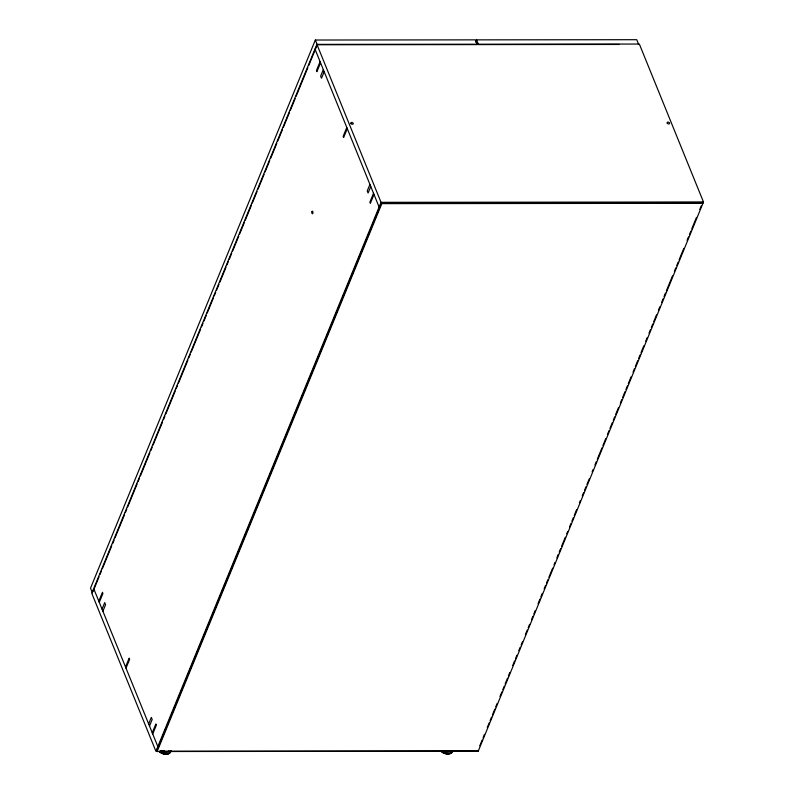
<?xml version="1.0" encoding="UTF-8"?>
<svg xmlns="http://www.w3.org/2000/svg" width="794" height="794" viewBox="0 0 794 794"><rect width="100%" height="100%" fill="white"/><g stroke="black" fill="none" stroke-linecap="round" stroke-linejoin="round"><path stroke-width="1.19" d="M308.787 65.406L317.253 44.762L477.462 44.603L475.537 39.859L315.327 40.028L90.516 588.165L92.441 592.91M316.905 44.375L91.776 593.297L155.902 751.263L381.041 202.331L316.905 44.375L639.349 44.047L703.484 202.004L478.206 751.203L157.123 751.521L156.795 750.737L381.497 202.847L702.591 202.53L702.908 203.314L381.825 203.641L157.123 751.521M92.918 591.758L99.032 576.851M99.965 574.558L101.384 571.124M102.317 568.822L111.726 545.895M112.669 543.602L114.078 540.158M115.021 537.866L124.43 514.929M125.363 512.636L126.772 509.192M127.715 506.9L137.124 483.963M138.067 481.67L139.476 478.236M140.419 475.943L149.818 453.007M150.761 450.714L152.17 447.27M153.113 444.977L162.522 422.041M163.465 419.748L164.874 416.304M165.817 414.011L175.216 391.085M176.159 388.782L177.568 385.348M178.511 383.055L187.92 360.119M188.863 357.826L190.272 354.382M191.205 352.089L200.614 329.153M201.557 326.86L202.966 323.426M203.909 321.133L206.261 315.397M207.204 313.104L213.318 298.197M214.251 295.904L215.67 292.46M216.603 290.167L218.955 284.431M219.898 282.138L226.012 267.231M226.955 264.938L228.364 261.494M229.307 259.201L231.659 253.475M232.602 251.182L238.716 236.275M239.649 233.972L244.353 222.509M245.296 220.216L251.41 205.309M252.353 203.016L257.058 191.543M257.99 189.25L264.104 174.343M265.047 172.05L269.752 160.587M270.694 158.294L276.808 143.386M277.751 141.094L282.456 129.62M283.389 127.328L289.502 112.42M290.445 110.128L295.15 98.664M296.093 96.362L307.844 67.698M98.813 601.167L102.456 592.274L102.932 593.465L99.29 602.348M320.081 61.644L316.439 70.537L316.915 71.718L320.558 62.835M102.039 609.127L104.719 602.596L105.572 604.7L102.892 611.231M323.317 69.614L320.637 76.145L321.491 78.249L324.17 71.718M125.531 666.98L129.174 658.097L129.66 659.278L126.008 668.171M346.799 127.467L343.157 136.35L343.633 137.531L347.286 128.648M148.647 723.91L151.326 717.379L152.18 719.483L149.5 726.014M369.915 184.397L367.235 190.927L368.088 193.031L370.768 186.501M152.25 732.802L155.892 723.91L156.378 725.091L152.736 733.984M373.527 193.279L369.875 202.162L370.361 203.353L374.004 194.461M475.606 42.151L476.549 39.859L636.758 39.7L638.684 44.434M479.765 745.824L482.117 740.097M483.06 737.805L484.469 734.361M487.288 727.483L489.164 722.897M490.106 720.615L491.516 717.171M492.459 714.878L494.811 709.151M495.744 706.859L497.163 703.415M499.982 696.536L501.858 691.951M502.801 689.658L504.21 686.224M505.153 683.932L507.505 678.205M508.438 675.912L509.847 672.468M512.676 665.59L514.552 661.005M515.495 658.712L516.904 655.278M518.78 650.693L520.189 647.249M521.132 644.956L522.541 641.522M525.36 634.644L527.246 630.059M528.189 627.766L529.598 624.332M531.474 619.747L532.883 616.303M533.826 614.01L535.235 610.576M538.054 603.698L539.94 599.113M540.873 596.82L542.292 593.386M544.168 588.801L545.577 585.357M546.52 583.064L547.929 579.63M548.872 577.337L552.634 568.167M554.043 564.723L554.976 562.43M556.862 557.845L558.271 554.411M559.214 552.118L560.624 548.684M561.557 546.391L565.318 537.22M566.727 533.776L567.67 531.484M569.556 526.898L570.965 523.464M571.898 521.172L573.318 517.728M574.251 515.445L576.603 509.708M579.422 502.83L580.364 500.538M582.24 495.952L583.659 492.518M584.592 490.226L586.002 486.782M586.945 484.489L589.297 478.762M592.116 471.884L593.058 469.591M594.934 465.006L596.344 461.572M597.286 459.279L601.991 447.816M602.934 445.523L605.753 438.645M607.628 434.06L609.038 430.626M609.981 428.333L612.333 422.597M613.276 420.304L614.685 416.87M615.618 414.577L618.447 407.699M620.322 403.114L621.732 399.67M622.675 397.377L625.027 391.65M625.96 389.358L627.369 385.924M628.312 383.631L631.131 376.753M633.016 372.168L634.426 368.724M635.369 366.431L637.711 360.704M638.654 358.412L640.063 354.968M641.006 352.685L643.825 345.807M645.711 341.222L647.12 337.778M648.996 333.192L650.405 329.758M651.348 327.465L652.757 324.021M653.7 321.729L656.519 314.851M658.405 310.275L659.814 306.831M661.69 302.246L663.099 298.812M664.042 296.519L665.451 293.075M666.394 290.783L672.498 275.885M674.384 271.3L675.793 267.866M676.736 265.573L678.145 262.129M679.088 259.837L683.783 248.373M687.078 240.354L688.487 236.91M689.43 234.617L690.84 231.183M691.773 228.89L696.477 217.427M699.772 209.408L701.181 205.964M618.963 44.454L478.474 44.603L476.549 39.859M381.041 202.331L703.484 202.004M160.517 750.727L164.239 750.727M159.624 751.253L478.345 750.935M381.497 202.847L381.825 203.641M315.327 40.028L317.253 44.762M314.98 49.079L379.105 207.036M477.889 750.409L478.206 751.203M93.702 588.592L157.837 746.549M171.097 750.906A7.057 4.566 22.3 0 1 160.19 750.916M170.879 750.945A7.057 4.566 22.3 0 1 166.522 754.29A7.057 4.566 22.3 0 1 159.217 751.471M169.995 752.504A6.68 4.327 22.3 0 1 169.698 752.901M169.33 753.258A6.68 4.327 22.3 0 1 159.366 751.62M170.402 750.608A6.68 4.327 22.3 0 1 170.353 751.61M168.973 750.856A5.191 3.365 22.3 0 1 162.264 750.856M452.888 750.618A7.057 4.566 22.3 0 1 441.99 750.638M452.679 750.658A7.057 4.566 22.3 0 1 447.965 754.012A7.057 4.566 22.3 0 1 440.521 750.667M452.213 750.836A6.68 4.327 22.3 0 1 447.747 754.012A6.68 4.327 22.3 0 1 440.7 750.846M450.486 750.846A5.191 3.365 22.3 0 1 444.571 750.846M667.317 123.269A1.3 0.844 22.3 0 0 669.471 123.675A1.3 0.844 22.3 0 0 668.31 122.137A1.3 0.844 22.3 0 0 667.317 123.269M350.968 123.586A1.3 0.844 22.3 0 0 353.122 124.003A1.3 0.844 22.3 0 0 351.97 122.455A1.3 0.844 22.3 0 0 350.968 123.586M311.953 211.829A1.3 0.526 89.9 0 0 312.419 213.785A1.3 0.526 89.9 0 0 312.876 211.839A1.3 0.526 89.9 0 0 311.953 211.829"/></g></svg>
